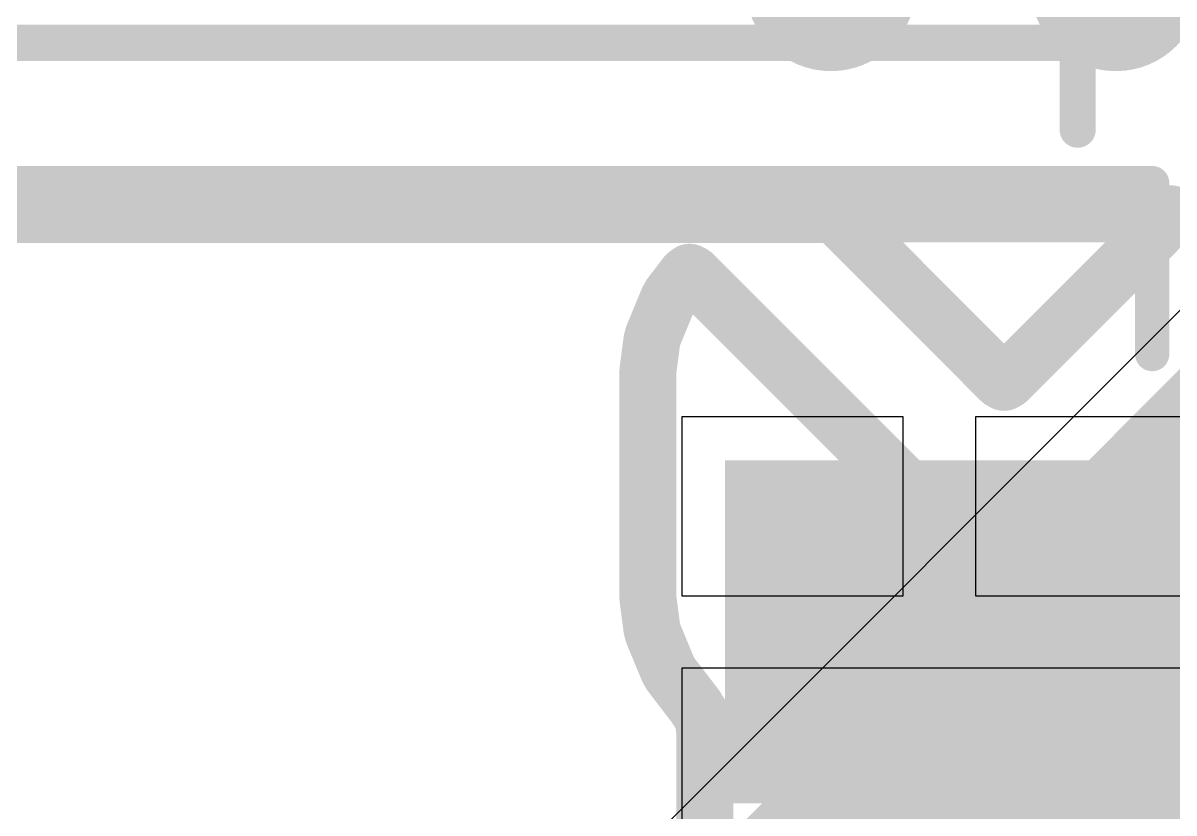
# Model space of a CAD drawing. Header units: inches. Extents: x 0 to 12.4, y -0.6 to 2.2.
# Drawn here: x 2.2868 to 2.4458, y 0.3293 to 0.4384 of the extents above; entities that cross this region are included whole.
import ezdxf

# ---------------------------------------------------------------- set-up
doc = ezdxf.new("R2010")
doc.units = ezdxf.units.IN
doc.header["$MEASUREMENT"] = 0
for name, color, linetype in [('Bottom Layer', 5, 'Continuous'), ('Dimension', 6, 'Continuous'), ('Mechanical 4', 56, 'Continuous'), ('Top Layer', 1, 'Continuous'), ('Top Overlay', 2, 'Continuous'), ('Top Paste', 8, 'Continuous'), ('Top Solder', 216, 'Continuous')]:
    doc.layers.add(name, color=color, linetype=linetype)

# ---------------------------------------------------------------- blocks, each defined once
blk = doc.blocks.new('E07_400M10S_10')
at = {"layer": 'Top Layer'}
blk.add_hatch(color=1, dxfattribs=at).paths.add_polyline_path([(-0.28346455, -0.31496065), (-0.23228345, -0.31496065), (-0.23228345, -0.35433075), (-0.28346455, -0.35433075)])
at = {"layer": 'Top Paste'}
blk.add_hatch(color=8, dxfattribs=at).paths.add_polyline_path([(-0.28346455, -0.31496065), (-0.23228345, -0.31496065), (-0.23228345, -0.35433075), (-0.28346455, -0.35433075)])
at = {"layer": 'Top Solder'}
blk.add_hatch(color=216, dxfattribs=at).paths.add_polyline_path([(-0.28746455, -0.31096065), (-0.22828345, -0.31096065), (-0.22828345, -0.35833075), (-0.28746455, -0.35833075)])
at = {"layer": 'Top Overlay'}
for points in [[(-0.277, -0.404, 0.005, 0.005, 0), (-0.277, -0.416, 0.005, 0.005, 0)], [(0.277, -0.416, 0.005, 0.005, 0), (-0.277, -0.416, 0.005, 0.005, 0)]]:
    blk.add_lwpolyline(points, format="xyseb", dxfattribs=at)
for points in [[(-0.27825, -0.404, 0.0025, 0.0025, 1), (-0.27575, -0.404, 0.0025, 0.0025, 1)], [(-0.27825, -0.416, 0.0025, 0.0025, 1), (-0.27575, -0.416, 0.0025, 0.0025, 1)], [(-0.27825, -0.416, 0.0025, 0.0025, 1), (-0.27575, -0.416, 0.0025, 0.0025, 1)]]:
    blk.add_lwpolyline(points, format="xyseb", close=True, dxfattribs=at)

msp = doc.modelspace()

# ---------------------------------------------------------------- hatches: boundary and pattern name
at = {"layer": 'Dimension'}
h = msp.add_hatch(color=6, dxfattribs=at)
edge = h.paths.add_edge_path()
edge.add_arc((2.3984194, 0.4435793), 0.011811, 0, 360)
h = msp.add_hatch(color=6, dxfattribs=at)
edge = h.paths.add_edge_path()
edge.add_arc((2.4377895, 0.4435793), 0.011811, 0, 360)

# ---------------------------------------------------------------- linework, layer by layer
at = {"layer": 'Bottom Layer'}
msp.add_line((2.4806848, 0.4327882), (2.3299483, 0.2820517), dxfattribs=at)
msp.add_lwpolyline([(2.356, 0.256, 0.0590551, 0.0590551, 0), (2.5175275, 0.4175275, 0.0590551, 0.0590551, 0)], format="xyseb", dxfattribs=at)
at = {"layer": 'Dimension'}
for points in [[(2.1090691, 0.4119954, 0.007874, 0.007874, 0), (2.3990666, 0.4119954, 0.007874, 0.007874, 0)], [(2.1090691, 0.4119954, 0.007874, 0.007874, 0), (2.3990666, 0.4119954, 0.007874, 0.007874, 0)], [(2.3990666, 0.4119954, 0.007874, 0.007874, 0), (2.3994324, 0.4120832, 0.007874, 0.007874, 0)], [(2.3990666, 0.4119954, 0.007874, 0.007874, 0), (2.3992631, 0.4116747, 0.007874, 0.007874, 0)], [(2.3992631, 0.4116747, 0.007874, 0.007874, 0), (2.4218823, 0.3890555, 0.007874, 0.007874, 0)], [(2.3994324, 0.4120832, 0.007874, 0.007874, 0), (2.4452411, 0.4120832, 0.007874, 0.007874, 0)], [(2.4227912, 0.3890555, 0.007874, 0.007874, 0), (2.4454104, 0.4116747, 0.007874, 0.007874, 0)], [(2.4452411, 0.4120832, 0.007874, 0.007874, 0), (2.4456069, 0.4119954, 0.007874, 0.007874, 0)], [(2.4454104, 0.4116747, 0.007874, 0.007874, 0), (2.4456069, 0.4119954, 0.007874, 0.007874, 0)], [(2.3762574, 0.4008232, 0.007874, 0.007874, 0), (2.3784462, 0.4036757, 0.007874, 0.007874, 0)], [(2.3784462, 0.4036757, 0.007874, 0.007874, 0), (2.3788855, 0.4039979, 0.007874, 0.007874, 0)], [(2.3788855, 0.4039979, 0.007874, 0.007874, 0), (2.3793633, 0.4037357, 0.007874, 0.007874, 0)], [(2.3793633, 0.4037357, 0.007874, 0.007874, 0), (2.4188847, 0.3642143, 0.007874, 0.007874, 0)], [(2.4257887, 0.3642143, 0.007874, 0.007874, 0), (2.4653102, 0.4037358, 0.007874, 0.007874, 0)], [(2.3738445, 0.3952144, 0.007874, 0.007874, 0), (2.3759402, 0.4002737, 0.007874, 0.007874, 0)], [(2.3759402, 0.4002737, 0.007874, 0.007874, 0), (2.3762574, 0.4008232, 0.007874, 0.007874, 0)], [(2.373145, 0.3905356, 0.007874, 0.007874, 0), (2.3736802, 0.3946014, 0.007874, 0.007874, 0)], [(2.3736802, 0.3946014, 0.007874, 0.007874, 0), (2.3738445, 0.3952144, 0.007874, 0.007874, 0)], [(2.3731242, 0.3902178, 0.007874, 0.007874, 0), (2.373145, 0.3905356, 0.007874, 0.007874, 0)], [(2.3731242, 0.3591456, 0.007874, 0.007874, 0), (2.3731242, 0.3902178, 0.007874, 0.007874, 0)], [(2.4218823, 0.3890555, 0.007874, 0.007874, 0), (2.4223368, 0.3887932, 0.007874, 0.007874, 0)], [(2.4223368, 0.3887932, 0.007874, 0.007874, 0), (2.4227912, 0.3890555, 0.007874, 0.007874, 0)], [(2.4188847, 0.3642143, 0.007874, 0.007874, 0), (2.4210732, 0.3629507, 0.007874, 0.007874, 0)], [(2.4236003, 0.3629507, 0.007874, 0.007874, 0), (2.4257887, 0.3642143, 0.007874, 0.007874, 0)], [(2.4210732, 0.3629507, 0.007874, 0.007874, 0), (2.4236003, 0.3629507, 0.007874, 0.007874, 0)], [(2.3731242, 0.3591456, 0.007874, 0.007874, 0), (2.373145, 0.3588277, 0.007874, 0.007874, 0)], [(2.373145, 0.3588277, 0.007874, 0.007874, 0), (2.3736802, 0.3547619, 0.007874, 0.007874, 0)], [(2.3736802, 0.3547619, 0.007874, 0.007874, 0), (2.3738445, 0.354149, 0.007874, 0.007874, 0)], [(2.3738445, 0.354149, 0.007874, 0.007874, 0), (2.3759401, 0.3490897, 0.007874, 0.007874, 0)], [(2.3759401, 0.3490897, 0.007874, 0.007874, 0), (2.3762574, 0.3485402, 0.007874, 0.007874, 0)], [(2.3762574, 0.3485402, 0.007874, 0.007874, 0), (2.3795912, 0.3441954, 0.007874, 0.007874, 0)], [(2.3795912, 0.3441954, 0.007874, 0.007874, 0), (2.3796012, 0.3441855, 0.007874, 0.007874, 0)], [(2.3796012, 0.3441855, 0.007874, 0.007874, 0), (2.3796128, 0.3441673, 0.007874, 0.007874, 0)], [(2.3796128, 0.3441673, 0.007874, 0.007874, 0), (2.3797859, 0.3439418, 0.007874, 0.007874, 0)], [(2.3797666, 0.343927, 0.007874, 0.007874, 0), (2.3797859, 0.3439418, 0.007874, 0.007874, 0)], [(2.3797666, 0.343927, 0.007874, 0.007874, 0), (2.3807292, 0.3424233, 0.007874, 0.007874, 0)], [(2.3807292, 0.3424233, 0.007874, 0.007874, 0), (2.3810161, 0.3403508, 0.007874, 0.007874, 0)], [(2.3809785, 0.3400649, 0.007874, 0.007874, 0), (2.3810084, 0.340254, 0.007874, 0.007874, 0)], [(2.3809785, 0.3398732, 0.007874, 0.007874, 0), (2.3809785, 0.3400649, 0.007874, 0.007874, 0)], [(2.3809785, 0.3398731, 0.007874, 0.007874, 0), (2.3809785, 0.3398732, 0.007874, 0.007874, 0)], [(2.3809785, 0.3094899, 0.007874, 0.007874, 0), (2.3809785, 0.3398731, 0.007874, 0.007874, 0)], [(2.3810084, 0.340254, 0.007874, 0.007874, 0), (2.3810161, 0.3403508, 0.007874, 0.007874, 0)]]:
    msp.add_lwpolyline(points, format="xyseb", dxfattribs=at)
for points in [[(2.3970981, 0.4119954, 0.003937, 0.003937, 1), (2.4010351, 0.4119954, 0.003937, 0.003937, 1)], [(2.3970981, 0.4119954, 0.003937, 0.003937, 1), (2.4010351, 0.4119954, 0.003937, 0.003937, 1)], [(2.3970981, 0.4119954, 0.003937, 0.003937, 1), (2.4010351, 0.4119954, 0.003937, 0.003937, 1)], [(2.3970981, 0.4119954, 0.003937, 0.003937, 1), (2.4010351, 0.4119954, 0.003937, 0.003937, 1)], [(2.3972946, 0.4116747, 0.003937, 0.003937, 1), (2.4012316, 0.4116747, 0.003937, 0.003937, 1)], [(2.3972946, 0.4116747, 0.003937, 0.003937, 1), (2.4012316, 0.4116747, 0.003937, 0.003937, 1)], [(2.3974639, 0.4120832, 0.003937, 0.003937, 1), (2.4014009, 0.4120832, 0.003937, 0.003937, 1)], [(2.3974639, 0.4120832, 0.003937, 0.003937, 1), (2.4014009, 0.4120832, 0.003937, 0.003937, 1)], [(2.4432726, 0.4120832, 0.003937, 0.003937, 1), (2.4472096, 0.4120832, 0.003937, 0.003937, 1)], [(2.4432726, 0.4120832, 0.003937, 0.003937, 1), (2.4472096, 0.4120832, 0.003937, 0.003937, 1)], [(2.4434419, 0.4116747, 0.003937, 0.003937, 1), (2.4473789, 0.4116747, 0.003937, 0.003937, 1)], [(2.4434419, 0.4116747, 0.003937, 0.003937, 1), (2.4473789, 0.4116747, 0.003937, 0.003937, 1)], [(2.4436384, 0.4119954, 0.003937, 0.003937, 1), (2.4475754, 0.4119954, 0.003937, 0.003937, 1)], [(2.4436384, 0.4119954, 0.003937, 0.003937, 1), (2.4475754, 0.4119954, 0.003937, 0.003937, 1)], [(2.3764777, 0.4036757, 0.003937, 0.003937, 1), (2.3804147, 0.4036757, 0.003937, 0.003937, 1)], [(2.3764777, 0.4036757, 0.003937, 0.003937, 1), (2.3804147, 0.4036757, 0.003937, 0.003937, 1)], [(2.376917, 0.4039979, 0.003937, 0.003937, 1), (2.380854, 0.4039979, 0.003937, 0.003937, 1)], [(2.376917, 0.4039979, 0.003937, 0.003937, 1), (2.380854, 0.4039979, 0.003937, 0.003937, 1)], [(2.3773948, 0.4037357, 0.003937, 0.003937, 1), (2.3813318, 0.4037357, 0.003937, 0.003937, 1)], [(2.3773948, 0.4037357, 0.003937, 0.003937, 1), (2.3813318, 0.4037357, 0.003937, 0.003937, 1)], [(2.3739717, 0.4002737, 0.003937, 0.003937, 1), (2.3779087, 0.4002737, 0.003937, 0.003937, 1)], [(2.3739717, 0.4002737, 0.003937, 0.003937, 1), (2.3779087, 0.4002737, 0.003937, 0.003937, 1)], [(2.3742889, 0.4008232, 0.003937, 0.003937, 1), (2.3782259, 0.4008232, 0.003937, 0.003937, 1)], [(2.3742889, 0.4008232, 0.003937, 0.003937, 1), (2.3782259, 0.4008232, 0.003937, 0.003937, 1)], [(2.3717117, 0.3946014, 0.003937, 0.003937, 1), (2.3756487, 0.3946014, 0.003937, 0.003937, 1)], [(2.3717117, 0.3946014, 0.003937, 0.003937, 1), (2.3756487, 0.3946014, 0.003937, 0.003937, 1)], [(2.371876, 0.3952144, 0.003937, 0.003937, 1), (2.375813, 0.3952144, 0.003937, 0.003937, 1)], [(2.371876, 0.3952144, 0.003937, 0.003937, 1), (2.375813, 0.3952144, 0.003937, 0.003937, 1)], [(2.3711765, 0.3905356, 0.003937, 0.003937, 1), (2.3751135, 0.3905356, 0.003937, 0.003937, 1)], [(2.3711765, 0.3905356, 0.003937, 0.003937, 1), (2.3751135, 0.3905356, 0.003937, 0.003937, 1)], [(2.3711557, 0.3902178, 0.003937, 0.003937, 1), (2.3750927, 0.3902178, 0.003937, 0.003937, 1)], [(2.3711557, 0.3902178, 0.003937, 0.003937, 1), (2.3750927, 0.3902178, 0.003937, 0.003937, 1)], [(2.4199138, 0.3890555, 0.003937, 0.003937, 1), (2.4238508, 0.3890555, 0.003937, 0.003937, 1)], [(2.4199138, 0.3890555, 0.003937, 0.003937, 1), (2.4238508, 0.3890555, 0.003937, 0.003937, 1)], [(2.4208227, 0.3890555, 0.003937, 0.003937, 1), (2.4247597, 0.3890555, 0.003937, 0.003937, 1)], [(2.4208227, 0.3890555, 0.003937, 0.003937, 1), (2.4247597, 0.3890555, 0.003937, 0.003937, 1)], [(2.4203683, 0.3887932, 0.003937, 0.003937, 1), (2.4243053, 0.3887932, 0.003937, 0.003937, 1)], [(2.4203683, 0.3887932, 0.003937, 0.003937, 1), (2.4243053, 0.3887932, 0.003937, 0.003937, 1)], [(2.4169162, 0.3642143, 0.003937, 0.003937, 1), (2.4208532, 0.3642143, 0.003937, 0.003937, 1)], [(2.4169162, 0.3642143, 0.003937, 0.003937, 1), (2.4208532, 0.3642143, 0.003937, 0.003937, 1)], [(2.4238202, 0.3642143, 0.003937, 0.003937, 1), (2.4277572, 0.3642143, 0.003937, 0.003937, 1)], [(2.4238202, 0.3642143, 0.003937, 0.003937, 1), (2.4277572, 0.3642143, 0.003937, 0.003937, 1)], [(2.4191047, 0.3629507, 0.003937, 0.003937, 1), (2.4230417, 0.3629507, 0.003937, 0.003937, 1)], [(2.4191047, 0.3629507, 0.003937, 0.003937, 1), (2.4230417, 0.3629507, 0.003937, 0.003937, 1)], [(2.4216318, 0.3629507, 0.003937, 0.003937, 1), (2.4255688, 0.3629507, 0.003937, 0.003937, 1)], [(2.4216318, 0.3629507, 0.003937, 0.003937, 1), (2.4255688, 0.3629507, 0.003937, 0.003937, 1)], [(2.3711557, 0.3591456, 0.003937, 0.003937, 1), (2.3750927, 0.3591456, 0.003937, 0.003937, 1)], [(2.3711557, 0.3591456, 0.003937, 0.003937, 1), (2.3750927, 0.3591456, 0.003937, 0.003937, 1)], [(2.3711765, 0.3588277, 0.003937, 0.003937, 1), (2.3751135, 0.3588277, 0.003937, 0.003937, 1)], [(2.3711765, 0.3588277, 0.003937, 0.003937, 1), (2.3751135, 0.3588277, 0.003937, 0.003937, 1)], [(2.3717117, 0.3547619, 0.003937, 0.003937, 1), (2.3756487, 0.3547619, 0.003937, 0.003937, 1)], [(2.3717117, 0.3547619, 0.003937, 0.003937, 1), (2.3756487, 0.3547619, 0.003937, 0.003937, 1)], [(2.371876, 0.354149, 0.003937, 0.003937, 1), (2.375813, 0.354149, 0.003937, 0.003937, 1)], [(2.371876, 0.354149, 0.003937, 0.003937, 1), (2.375813, 0.354149, 0.003937, 0.003937, 1)], [(2.3739716, 0.3490897, 0.003937, 0.003937, 1), (2.3779086, 0.3490897, 0.003937, 0.003937, 1)], [(2.3739716, 0.3490897, 0.003937, 0.003937, 1), (2.3779086, 0.3490897, 0.003937, 0.003937, 1)], [(2.3742889, 0.3485402, 0.003937, 0.003937, 1), (2.3782259, 0.3485402, 0.003937, 0.003937, 1)], [(2.3742889, 0.3485402, 0.003937, 0.003937, 1), (2.3782259, 0.3485402, 0.003937, 0.003937, 1)], [(2.3776227, 0.3441954, 0.003937, 0.003937, 1), (2.3815597, 0.3441954, 0.003937, 0.003937, 1)], [(2.3776227, 0.3441954, 0.003937, 0.003937, 1), (2.3815597, 0.3441954, 0.003937, 0.003937, 1)], [(2.3776327, 0.3441855, 0.003937, 0.003937, 1), (2.3815697, 0.3441855, 0.003937, 0.003937, 1)], [(2.3776327, 0.3441855, 0.003937, 0.003937, 1), (2.3815697, 0.3441855, 0.003937, 0.003937, 1)], [(2.3776443, 0.3441673, 0.003937, 0.003937, 1), (2.3815813, 0.3441673, 0.003937, 0.003937, 1)], [(2.3776443, 0.3441673, 0.003937, 0.003937, 1), (2.3815813, 0.3441673, 0.003937, 0.003937, 1)], [(2.3777981, 0.343927, 0.003937, 0.003937, 1), (2.3817351, 0.343927, 0.003937, 0.003937, 1)], [(2.3777981, 0.343927, 0.003937, 0.003937, 1), (2.3817351, 0.343927, 0.003937, 0.003937, 1)], [(2.3778174, 0.3439418, 0.003937, 0.003937, 1), (2.3817544, 0.3439418, 0.003937, 0.003937, 1)], [(2.3778174, 0.3439418, 0.003937, 0.003937, 1), (2.3817544, 0.3439418, 0.003937, 0.003937, 1)], [(2.3787607, 0.3424233, 0.003937, 0.003937, 1), (2.3826977, 0.3424233, 0.003937, 0.003937, 1)], [(2.3787607, 0.3424233, 0.003937, 0.003937, 1), (2.3826977, 0.3424233, 0.003937, 0.003937, 1)], [(2.37901, 0.3400649, 0.003937, 0.003937, 1), (2.382947, 0.3400649, 0.003937, 0.003937, 1)], [(2.37901, 0.3400649, 0.003937, 0.003937, 1), (2.382947, 0.3400649, 0.003937, 0.003937, 1)], [(2.37901, 0.3398732, 0.003937, 0.003937, 1), (2.382947, 0.3398732, 0.003937, 0.003937, 1)], [(2.37901, 0.3398732, 0.003937, 0.003937, 1), (2.382947, 0.3398732, 0.003937, 0.003937, 1)], [(2.37901, 0.3398731, 0.003937, 0.003937, 1), (2.382947, 0.3398731, 0.003937, 0.003937, 1)], [(2.37901, 0.3398731, 0.003937, 0.003937, 1), (2.382947, 0.3398731, 0.003937, 0.003937, 1)], [(2.3790399, 0.340254, 0.003937, 0.003937, 1), (2.3829769, 0.340254, 0.003937, 0.003937, 1)], [(2.3790399, 0.340254, 0.003937, 0.003937, 1), (2.3829769, 0.340254, 0.003937, 0.003937, 1)], [(2.3790476, 0.3403508, 0.003937, 0.003937, 1), (2.3829846, 0.3403508, 0.003937, 0.003937, 1)], [(2.3790476, 0.3403508, 0.003937, 0.003937, 1), (2.3829846, 0.3403508, 0.003937, 0.003937, 1)]]:
    msp.add_lwpolyline(points, format="xyseb", close=True, dxfattribs=at)
at = {"layer": 'Mechanical 4'}
for points in [[(1.8719449, 0.4163148, 0.0047244, 0.0047244, 0), (2.442811, 0.4163148, 0.0047244, 0.0047244, 0)], [(2.442811, 0.3926928, 0.0047244, 0.0047244, 0), (2.442811, 0.4163148, 0.0047244, 0.0047244, 0)]]:
    msp.add_lwpolyline(points, format="xyseb", dxfattribs=at)
for points in [[(2.4416299, 0.4163148, 0.0023622, 0.0023622, 1), (2.4439921, 0.4163148, 0.0023622, 0.0023622, 1)], [(2.4416299, 0.4163148, 0.0023622, 0.0023622, 1), (2.4439921, 0.4163148, 0.0023622, 0.0023622, 1)], [(2.4416299, 0.3926928, 0.0023622, 0.0023622, 1), (2.4439921, 0.3926928, 0.0023622, 0.0023622, 1)]]:
    msp.add_lwpolyline(points, format="xyseb", close=True, dxfattribs=at)
at = {"layer": 'Top Layer'}
for p, q in [((2.4083852, 0.3840157), (2.3777953, 0.3840157)), ((2.3777953, 0.3840157), (2.3777953, 0.3593305)), ((2.4083852, 0.3593305), (2.4083852, 0.3840157)), ((2.4489763, 0.3840157), (2.4183852, 0.3840157)), ((2.4183852, 0.3840157), (2.4183852, 0.3593305)), ((2.3777953, 0.3593305), (2.4083852, 0.3593305)), ((2.4183852, 0.3593305), (2.4489763, 0.3593305)), ((2.4133852, 0.3493305), (2.3777953, 0.3493305)), ((2.3777953, 0.3493305), (2.3777953, 0.3246457)), ((2.4489763, 0.3493305), (2.4133852, 0.3493305))]:
    msp.add_line(p, q, dxfattribs=at)

# ---------------------------------------------------------------- block references
at = {"rotation": 180}
msp.add_blockref('E07_400M10S_10', (2.1555118, 0.019685), dxfattribs=at)

doc.saveas('drawing.dxf')
